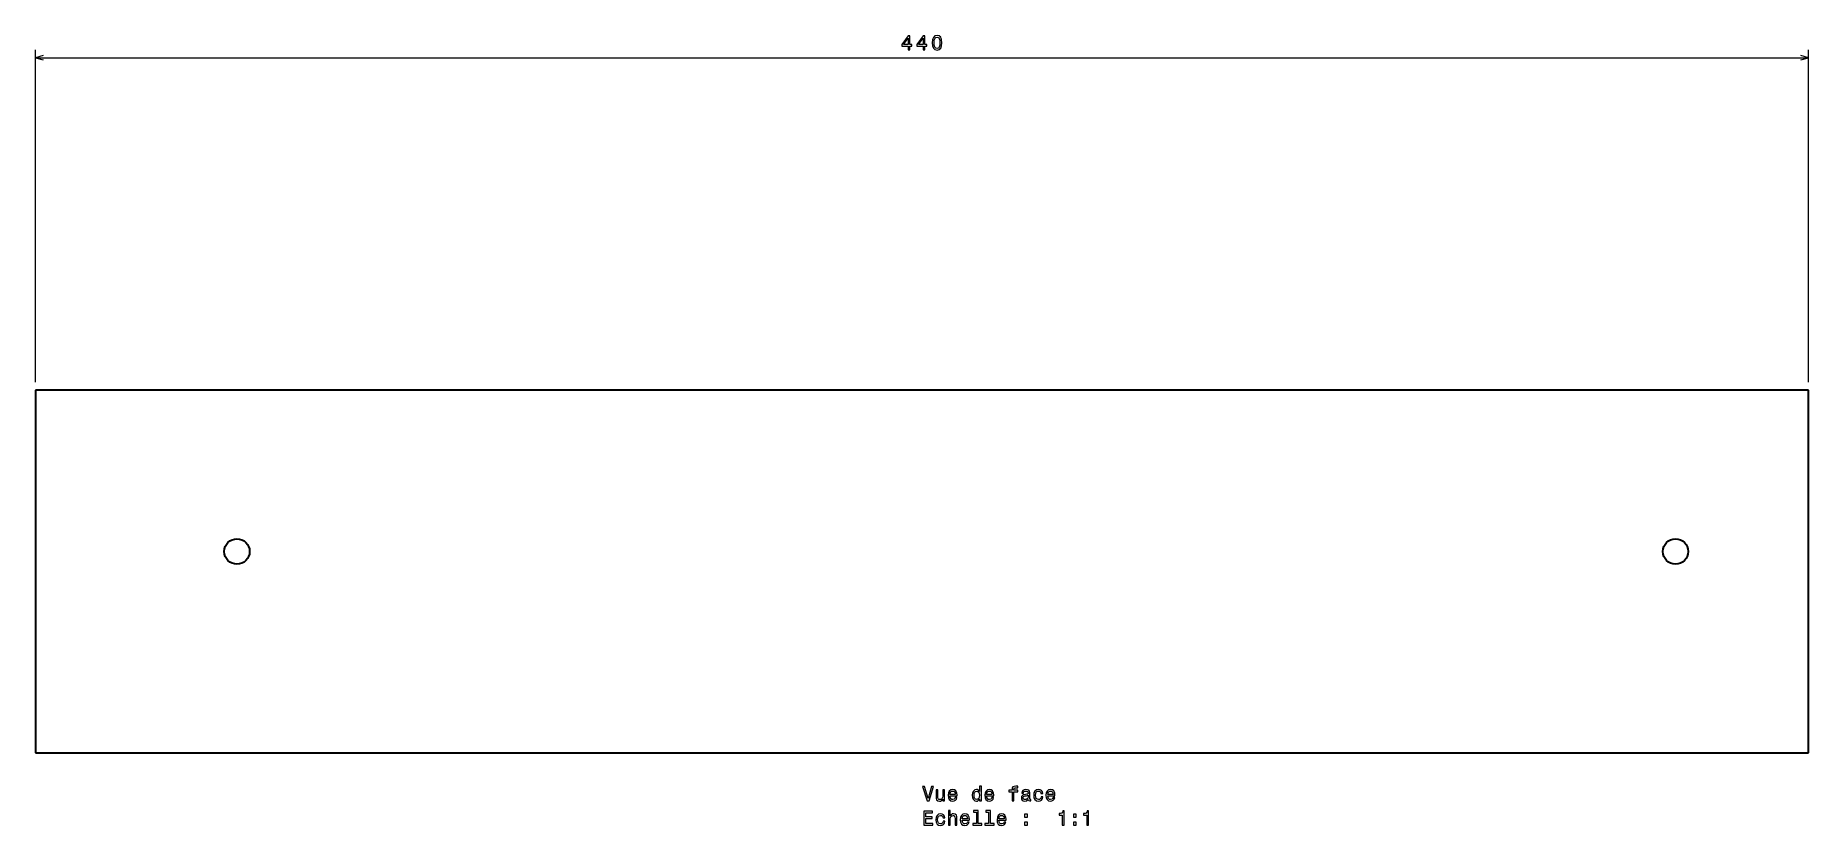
# Model space of a CAD drawing. Extents: x 374 to 814, y 358 to 554.
import ezdxf

# ---------------------------------------------------------------- set-up
doc = ezdxf.new("R2010")
doc.units = 0

msp = doc.modelspace()

# ---------------------------------------------------------------- linework, layer by layer
at = {"color": 7, "lineweight": 13}
for p, q in [((374.5, 467.5), (374.5, 550.011902)), ((814.5, 467.5), (814.5, 550.011902)), ((374.5, 548.011902), (814.5, 548.011902))]:
    msp.add_line(p, q, dxfattribs=at)
at = {"color": 7, "lineweight": 35}
for p, q in [((814.5, 465.5), (374.5, 465.5)), ((374.5, 465.5), (374.5, 375.5)), ((814.5, 375.5), (814.5, 465.5)), ((374.5, 375.5), (814.5, 375.5))]:
    msp.add_line(p, q, dxfattribs=at)
at = {"color": 7, "lineweight": 13}
for points in [[(591.041382, 550.011902), (591.495239, 550.011902), (591.495239, 550.879333), (591.994507, 550.879333), (591.994507, 551.282776), (591.495239, 551.282776), (591.495239, 553.436279), (591.036316, 553.436279), (589.503174, 551.32312), (589.503174, 550.879333), (591.041382, 550.879333)], [(589.926819, 551.282776), (591.041382, 552.851257), (591.041382, 551.282776)], [(594.777405, 550.011902), (595.231262, 550.011902), (595.231262, 550.879333), (595.730591, 550.879333), (595.730591, 551.282776), (595.231262, 551.282776), (595.231262, 553.436279), (594.772339, 553.436279), (593.239197, 551.32312), (593.239197, 550.879333), (594.777405, 550.879333)], [(593.662842, 551.282776), (594.777405, 552.851257), (594.777405, 551.282776)], [(597.02063, 551.721558), (597.096252, 550.929749), (597.333313, 550.364929), (597.711548, 550.021973), (598.236023, 549.911011), (598.755493, 550.021973), (599.133728, 550.364929), (599.365723, 550.929749), (599.446411, 551.721558), (599.365723, 552.508301), (599.269897, 552.820984), (599.133728, 553.078186), (598.755493, 553.421143), (598.236023, 553.537109), (597.711548, 553.421143), (597.333313, 553.07312), (597.096252, 552.508301)], [(597.504761, 551.721558), (597.545105, 552.331787), (597.671204, 552.770569), (597.898132, 553.027771), (598.236023, 553.11853), (598.568848, 553.027771), (598.795837, 552.770569), (598.921875, 552.331787), (598.96228, 551.721558), (598.921875, 551.106262), (598.795837, 550.667542), (598.568848, 550.410339), (598.236023, 550.324585), (597.898132, 550.410339), (597.671204, 550.667542), (597.545105, 551.106262)], [(596.895508, 367.148407), (596.018005, 364.167877), (595.115295, 367.148407), (594.636169, 367.148407), (595.765869, 363.643372), (596.270203, 363.643372), (597.374634, 367.148407)], [(600.097961, 366.351593), (599.654175, 366.351593), (599.654175, 364.788177), (599.60376, 364.425079), (599.45752, 364.162811), (599.23053, 364.001434), (598.932983, 363.951019), (598.695984, 363.991364), (598.544678, 364.112396), (598.458923, 364.319153), (598.438782, 364.611664), (598.438782, 366.351593), (597.994934, 366.351593), (597.994934, 364.57132), (598.010071, 364.213257), (598.105896, 363.91571), (598.398438, 363.643372), (598.867432, 363.547546), (599.119568, 363.582855), (599.336426, 363.673645), (599.523071, 363.829956), (599.674377, 364.056915), (599.674377, 363.643372), (600.097961, 363.643372)], [(601.434448, 364.868866), (603.209656, 364.868866), (603.214722, 365.075653), (603.134033, 365.655609), (602.912109, 366.089325), (602.559082, 366.351593), (602.090088, 366.447418), (601.631104, 366.346527), (601.278076, 366.064117), (601.051147, 365.605194), (600.970459, 365), (601.046082, 364.379669), (601.273071, 363.925781), (601.621033, 363.643372), (602.074951, 363.547546), (602.468323, 363.613098), (602.791077, 363.784576), (603.028076, 364.056915), (603.164246, 364.420013), (602.725525, 364.420013), (602.634705, 364.218292), (602.503601, 364.067017), (602.130432, 363.945953), (601.842957, 364.001434), (601.626099, 364.177948), (601.484863, 364.465424), (601.434448, 364.85376)], [(601.434448, 365.242065), (601.489929, 365.590057), (601.626099, 365.84726), (601.832825, 366.003601), (602.105164, 366.059082), (602.372498, 366.003601), (602.579224, 365.84726), (602.705322, 365.590057), (602.750732, 365.242065)], [(608.78241, 364.061951), (608.78241, 363.643372), (609.226196, 363.643372), (609.226196, 367.264404), (608.787476, 367.264404), (608.787476, 365.938049), (608.449585, 366.32132), (608.242798, 366.412109), (608.005737, 366.447418), (607.577087, 366.346527), (607.244263, 366.064117), (607.027405, 365.610229), (606.951721, 365), (607.027405, 364.389771), (607.244263, 363.930847), (607.577087, 363.643372), (608.005737, 363.547546), (608.242798, 363.582855), (608.45459, 363.673645)], [(608.081421, 366.048981), (608.373901, 365.978394), (608.595825, 365.781708), (608.726929, 365.453888), (608.777405, 365), (608.726929, 364.541077), (608.595825, 364.213257), (608.373901, 364.011536), (608.081421, 363.945953), (607.804016, 364.011536), (607.592224, 364.213257), (607.450989, 364.546112), (607.40564, 365), (607.450989, 365.448853), (607.592224, 365.776642), (607.804016, 365.978394)], [(610.54248, 364.868866), (612.317749, 364.868866), (612.322754, 365.075653), (612.242065, 365.655609), (612.020203, 366.089325), (611.667175, 366.351593), (611.19812, 366.447418), (610.739197, 366.346527), (610.386169, 366.064117), (610.159241, 365.605194), (610.078552, 365), (610.154175, 364.379669), (610.381104, 363.925781), (610.729126, 363.643372), (611.182983, 363.547546), (611.576355, 363.613098), (611.899109, 363.784576), (612.136169, 364.056915), (612.272339, 364.420013), (611.833557, 364.420013), (611.742798, 364.218292), (611.611694, 364.067017), (611.238464, 363.945953), (610.950989, 364.001434), (610.734131, 364.177948), (610.592957, 364.465424), (610.54248, 364.85376)], [(610.54248, 365.242065), (610.597961, 365.590057), (610.734131, 365.84726), (610.940918, 366.003601), (611.213257, 366.059082), (611.48053, 366.003601), (611.687317, 365.84726), (611.813416, 365.590057), (611.858765, 365.242065)], [(616.841492, 365.882568), (616.841492, 363.643372), (617.285278, 363.643372), (617.285278, 365.882568), (618.293945, 365.882568), (618.293945, 366.260803), (617.285278, 366.260803), (617.285278, 366.427246), (617.320618, 366.628967), (617.436584, 366.765137), (617.633301, 366.845825), (617.91571, 366.876068), (618.293945, 366.855896), (618.293945, 367.239197), (617.814819, 367.264404), (617.381104, 367.219025), (617.078552, 367.082855), (616.896973, 366.845825), (616.841492, 366.507935), (616.841492, 366.260803), (616.029541, 366.260803), (616.029541, 365.882568)], [(620.871033, 363.996399), (620.871033, 363.981262), (620.89624, 363.809784), (620.971924, 363.688751), (621.289612, 363.592926), (621.536743, 363.63327), (621.536743, 363.976227), (621.430847, 363.96109), (621.289612, 364.026642), (621.264404, 364.228394), (621.264404, 365.630402), (621.203918, 365.988464), (621.027405, 366.240631), (620.719727, 366.391937), (620.286011, 366.447418), (619.862366, 366.386902), (619.549683, 366.215424), (619.353027, 365.94812), (619.287476, 365.595093), (619.287476, 365.56485), (619.685852, 365.56485), (619.721191, 365.776642), (619.832153, 365.927948), (620.013672, 366.018738), (620.270874, 366.054047), (620.518005, 366.028809), (620.694519, 365.953156), (620.800415, 365.822052), (620.835754, 365.640503), (620.815552, 365.42868), (620.734863, 365.322754), (620.533142, 365.272339), (620.154907, 365.231995), (619.721191, 365.141205), (619.413574, 364.979828), (619.231995, 364.727661), (619.176514, 364.354462), (619.226929, 364.021606), (619.383301, 363.774506), (619.635437, 363.618164), (619.983459, 363.562683), (620.452454, 363.668579)], [(624.023071, 365.453888), (624.461792, 365.453888), (624.371033, 365.857361), (624.154175, 366.175079), (623.816284, 366.371765), (623.377502, 366.447418), (622.893372, 366.346527), (622.525208, 366.064117), (622.293213, 365.605194), (622.212524, 364.989899), (622.288208, 364.379669), (622.515137, 363.925781), (622.873169, 363.643372), (623.362366, 363.547546), (623.796082, 363.623199), (624.134033, 363.835022), (624.365967, 364.167877), (624.466858, 364.611664), (624.043213, 364.611664), (623.96759, 364.329254), (623.826355, 364.117432), (623.624634, 363.986298), (623.377502, 363.945953), (623.069885, 364.011536), (622.847961, 364.213257), (622.711792, 364.541077), (622.666443, 365.005035), (622.711792, 365.458923), (622.853027, 365.786743), (623.079956, 365.988464), (623.377502, 366.059082), (623.639771, 366.013702), (623.836426, 365.897705), (623.96759, 365.706055)], [(625.722595, 364.868866), (627.497864, 364.868866), (627.502869, 365.075653), (627.42218, 365.655609), (627.200317, 366.089325), (626.84729, 366.351593), (626.378235, 366.447418), (625.919312, 366.346527), (625.566284, 366.064117), (625.339355, 365.605194), (625.258667, 365), (625.33429, 364.379669), (625.561218, 363.925781), (625.909241, 363.643372), (626.363098, 363.547546), (626.75647, 363.613098), (627.079224, 363.784576), (627.316284, 364.056915), (627.452454, 364.420013), (627.013672, 364.420013), (626.922913, 364.218292), (626.791809, 364.067017), (626.418579, 363.945953), (626.131104, 364.001434), (625.914246, 364.177948), (625.773071, 364.465424), (625.722595, 364.85376)], [(625.722595, 365.242065), (625.778076, 365.590057), (625.914246, 365.84726), (626.121033, 366.003601), (626.393372, 366.059082), (626.660645, 366.003601), (626.867432, 365.84726), (626.99353, 365.590057), (627.038879, 365.242065)], [(594.958923, 357.596527), (597.177979, 357.596527), (597.177979, 358.020172), (595.422913, 358.020172), (595.422913, 359.205322), (596.986328, 359.205322), (596.986328, 359.623901), (595.422913, 359.623901), (595.422913, 360.672882), (597.137634, 360.672882), (597.137634, 361.096527), (594.958923, 361.096527)], [(601.046082, 357.596527), (601.489929, 357.596527), (601.489929, 359.159943), (601.535278, 359.518005), (601.68158, 359.780243), (601.908508, 359.94162), (602.211121, 360.002136), (602.453186, 359.951721), (602.604492, 359.815552), (602.680115, 359.588593), (602.705322, 359.286011), (602.705322, 357.596527), (603.149109, 357.596527), (603.149109, 359.376801), (603.128967, 359.734863), (603.038208, 360.03241), (602.740662, 360.304749), (602.276672, 360.400574), (602.024475, 360.365265), (601.807617, 360.26944), (601.626099, 360.118134), (601.489929, 359.911377), (601.489929, 361.21756), (601.046082, 361.21756)], [(608.000732, 360.84436), (608.000732, 357.969727), (607.087891, 357.969727), (607.087891, 357.596527), (609.352295, 357.596527), (609.352295, 357.969727), (608.444519, 357.969727), (608.444519, 361.21756), (607.304749, 361.21756), (607.304749, 360.84436)], [(611.036743, 360.84436), (611.036743, 357.969727), (610.123901, 357.969727), (610.123901, 357.596527), (612.388306, 357.596527), (612.388306, 357.969727), (611.48053, 357.969727), (611.48053, 361.21756), (610.340759, 361.21756), (610.340759, 360.84436)], [(620.820618, 364.591492), (620.760071, 364.329254), (620.598694, 364.127533), (620.356628, 363.996399), (620.059082, 363.951019), (619.867432, 363.976227), (619.731262, 364.056915), (619.645508, 364.19812), (619.6203, 364.394806), (619.640503, 364.57132), (619.721191, 364.697418), (620.043945, 364.838623), (620.452454, 364.899139), (620.820618, 365.020172)], [(629.323486, 357.596527), (629.78241, 357.596527), (629.78241, 361.121735), (629.439453, 361.121735), (629.348694, 360.814117), (629.167114, 360.60733), (628.889771, 360.486298), (628.50647, 360.445953), (628.50647, 360.087891), (629.323486, 360.087891)], [(635.395508, 357.596527), (635.854492, 357.596527), (635.854492, 361.121735), (635.511536, 361.121735), (635.420776, 360.814117), (635.239197, 360.60733), (634.961792, 360.486298), (634.578552, 360.445953), (634.578552, 360.087891), (635.395508, 360.087891)], [(599.734863, 359.407043), (600.173645, 359.407043), (600.082825, 359.810516), (599.865967, 360.128235), (599.528076, 360.324921), (599.089355, 360.400574), (598.605164, 360.299683), (598.237061, 360.017273), (598.005066, 359.55835), (597.924377, 358.943054), (598, 358.332825), (598.226929, 357.878937), (598.585022, 357.596527), (599.074219, 357.500702), (599.507935, 357.576355), (599.845825, 357.788177), (600.07782, 358.121033), (600.17865, 358.564819), (599.755066, 358.564819), (599.679382, 358.28241), (599.538208, 358.070587), (599.336426, 357.939453), (599.089355, 357.899109), (598.781677, 357.964691), (598.559814, 358.166412), (598.423645, 358.494232), (598.378235, 358.958191), (598.423645, 359.412079), (598.564819, 359.739899), (598.791809, 359.94162), (599.089355, 360.012238), (599.351563, 359.966858), (599.548279, 359.850861), (599.679382, 359.65921)], [(604.470459, 358.822021), (606.245667, 358.822021), (606.250732, 359.028809), (606.170044, 359.608765), (605.94812, 360.04248), (605.595093, 360.304749), (605.126099, 360.400574), (604.667175, 360.299683), (604.314148, 360.017273), (604.087158, 359.55835), (604.00647, 358.953156), (604.082153, 358.332825), (604.309082, 357.878937), (604.657043, 357.596527), (605.110962, 357.500702), (605.504333, 357.566254), (605.827087, 357.737732), (606.064148, 358.010071), (606.200317, 358.373169), (605.761536, 358.373169), (605.670776, 358.171448), (605.539612, 358.020172), (605.166443, 357.899109), (604.878967, 357.95459), (604.662109, 358.131104), (604.520874, 358.418579), (604.470459, 358.806915)], [(604.470459, 359.195221), (604.52594, 359.543213), (604.662109, 359.800415), (604.868896, 359.956757), (605.141235, 360.012238), (605.408508, 359.956757), (605.615295, 359.800415), (605.741333, 359.543213), (605.786743, 359.195221)], [(613.578552, 358.822021), (615.35376, 358.822021), (615.358765, 359.028809), (615.278076, 359.608765), (615.056213, 360.04248), (614.703186, 360.304749), (614.234131, 360.400574), (613.775208, 360.299683), (613.42218, 360.017273), (613.195251, 359.55835), (613.114563, 358.953156), (613.190186, 358.332825), (613.417175, 357.878937), (613.765137, 357.596527), (614.218994, 357.500702), (614.612366, 357.566254), (614.935181, 357.737732), (615.17218, 358.010071), (615.30835, 358.373169), (614.869568, 358.373169), (614.778809, 358.171448), (614.647705, 358.020172), (614.274475, 357.899109), (613.987061, 357.95459), (613.770203, 358.131104), (613.628967, 358.418579), (613.578552, 358.806915)], [(613.578552, 359.195221), (613.634033, 359.543213), (613.770203, 359.800415), (613.976929, 359.956757), (614.249268, 360.012238), (614.516602, 359.956757), (614.723328, 359.800415), (614.849426, 359.543213), (614.894836, 359.195221)], [(619.958191, 359.553314), (620.654175, 359.553314), (620.654175, 360.304749), (619.958191, 360.304749)], [(619.958191, 357.596527), (620.654175, 357.596527), (620.654175, 358.347961), (619.958191, 358.347961)], [(632.102295, 359.553314), (632.798279, 359.553314), (632.798279, 360.304749), (632.102295, 360.304749)], [(632.102295, 357.596527), (632.798279, 357.596527), (632.798279, 358.347961), (632.102295, 358.347961)]]:
    msp.add_lwpolyline(points, close=True, dxfattribs=at)
for points in [[(376.431854, 548.529541), (374.5, 548.011902), (376.431854, 547.494263)], [(812.568115, 547.494263), (814.5, 548.011902), (812.568115, 548.529541)]]:
    msp.add_lwpolyline(points, dxfattribs=at)
at = {"color": 7, "lineweight": 35}
for centre in [(424.5, 425.5), (781.5, 425.5)]:
    msp.add_circle(centre, 3.15, dxfattribs=at)

doc.saveas('drawing.dxf')
